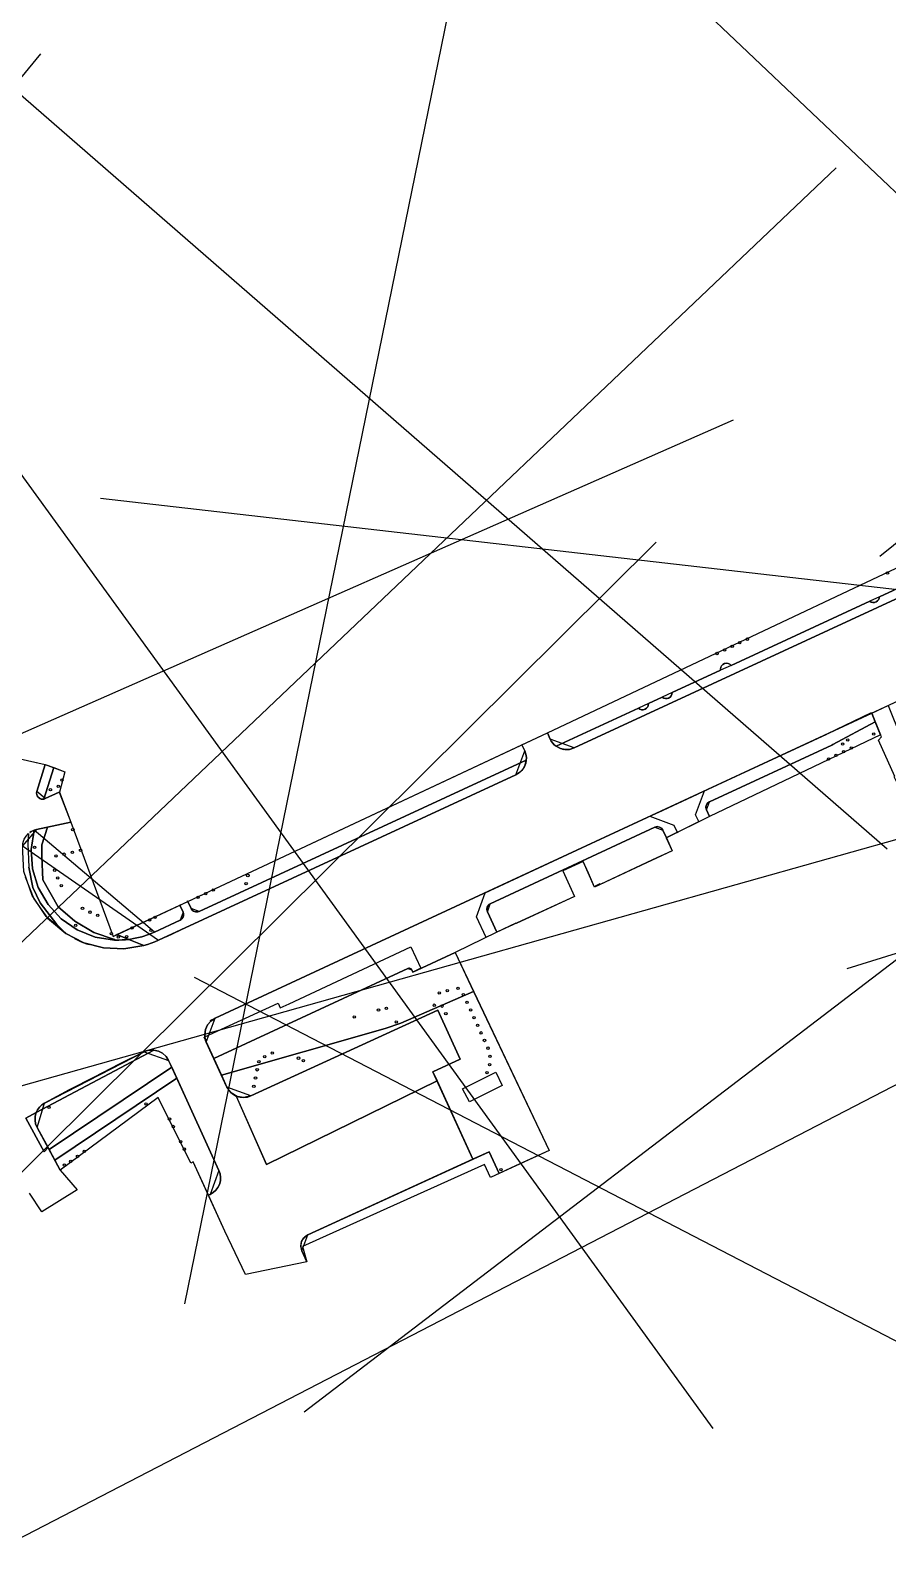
# Model space of a CAD drawing. Header units: metres. Extents: x 13966 to 15478, y -1639 to -430.
# Drawn here: x 14861.3 to 15004.2, y -911.7 to -657.6 of the extents above; entities that cross this region are included whole.
import ezdxf

# ---------------------------------------------------------------- set-up
doc = ezdxf.new("R2010")
doc.units = ezdxf.units.M
for name, color, linetype in [('BOUNDARY', 7, 'Continuous'), ('CURB', 7, 'Continuous'), ('ELECTR_CABLE', 7, 'Continuous'), ('ELECTR_CABLE_COMM', 7, 'Continuous'), ('GAS', 7, 'Continuous'), ('GRASS', 7, 'Continuous'), ('HEAT', 7, 'Continuous'), ('OVERHEAD_POWER_LINE', 7, 'Continuous'), ('ROAD', 7, 'Continuous'), ('SEWER', 7, 'Continuous'), ('SIDEWALK_PATH', 7, 'Continuous')]:
    doc.layers.add(name, color=color, linetype=linetype)

# ---------------------------------------------------------------- blocks, each defined once
blk = doc.blocks.new('ПУЗЫРЕПЛОДНИК_LADY_IN_RED')
blk.add_circle((0, 0), 0.2)
blk = doc.blocks.new('ПУЗЫРЕПЛОДНИК_TINY_WINE_GOLD')
blk.add_circle((0, 0), 0.2)
blk = doc.blocks.new('ЛАПЧАТКА_GOLDFINGER')
blk.add_circle((0, 0), 0.2)
blk = doc.blocks.new('ИВА_БУЛЛАТА')
blk.add_circle((0, 0), 0.2)
blk = doc.blocks.new('СПИРЕЯ_GREFSHEIM')
blk.add_circle((0, 0), 0.2)
blk = doc.blocks.new('КЛЕН_PRINCETON_GOLD')
blk.add_circle((0, 0), 0.2)
blk = doc.blocks.new('КЛЕН_ГИННАЛА')
blk.add_circle((0, 0), 0.2)

msp = doc.modelspace()

# ---------------------------------------------------------------- linework, layer by layer
at = {"layer": 'BOUNDARY'}
for points in [[(14846.28, -775.98), (14863.79, -779.91), (14867.03, -781.11), (14866.13, -784.52), (14868.02, -789.5), (14875.08, -808.56), (14947.51, -774.66), (15036.75, -732.53)], [(15005.48, -781.94), (15002.74, -775.84), (15003.23, -775.31), (15003.06, -774.95), (14974.56, -788.59), (14967.35, -792.14), (14968.3, -794.28), (14955.38, -800.34), (14953.49, -796.08), (14950.11, -797.64), (14952.04, -801.9), (14939.11, -807.88), (14932.11, -811.23), (14947.82, -844.24), (14942.2, -846.81), (14938.01, -848.73), (14937.01, -846.54), (14906.68, -860.25), (14907.41, -862.76), (14897.17, -864.91), (14893.73, -857.7), (14888.43, -846.14), (14888.03, -846.34), (14882.6, -835.38), (14866.28, -847.49), (14869.08, -850.78), (14863.19, -854.44), (14861.17, -851.37)]]:
    msp.add_lwpolyline(points, dxfattribs=at)
at = {"layer": 'CURB'}
for points in [[(15100.79, -676.08), (15104.17, -678.93), (15104.39, -683.31), (15079.48, -709.09), (15055.48, -727.38), (15035.29, -738.39), (15029.34, -741.39), (14951.97, -777.15), (14947.98, -775.69), (14947.51, -774.66)], [(15058.88, -721.92), (15053.33, -726.76), (15052.79, -727.13), (15034.57, -737.08), (15028.71, -740.03), (15002.92, -751.95), (15001.29, -752.7), (14978.15, -763.4), (14976.39, -764.21), (14968.33, -767.94), (14966.67, -768.7), (14964.38, -769.76), (14962.7, -770.54), (14948.98, -776.88)], [(14972.75, -789.43), (14972.23, -788.32), (14973.69, -784.33), (14994.09, -774.86), (14994.18, -774.81), (15001.59, -771.27)], [(15001.59, -771.27), (15003.06, -774.95)], [(14974.56, -788.59), (14974.04, -787.47), (14974.53, -786.15), (14994.93, -776.68), (14995.12, -776.58), (15002.2, -772.81)], [(14868.02, -789.5), (14862.32, -790.76), (14859.98, -793.46), (14882.64, -809.19), (14942.28, -781.63), (14943.74, -777.65), (14943.24, -776.57)], [(14948.98, -776.88), (14949.48, -777.16), (14950.21, -777.39), (14951.3, -777.37), (14951.97, -777.15)], [(14866.1, -784.53), (14863.75, -785.6), (14862.38, -784.4), (14863.79, -779.91)], [(14944, -779.18), (14889.44, -804.4), (14888.11, -803.91), (14887.51, -802.62)], [(14944, -779.18), (14943.91, -779.71), (14943.69, -780.27), (14943.25, -780.91), (14942.68, -781.4), (14942.28, -781.63)], [(14863.55, -785.67), (14865.2, -780.43)], [(14966.01, -787.9), (14972.53, -784.87)], [(14937.29, -808.72), (14935.69, -805.28), (14937.15, -801.29), (14964.6, -788.55), (14968.58, -790.01), (14969.19, -791.32)], [(14886.15, -803.25), (14886.75, -804.54), (14886.26, -805.87), (14882.01, -807.83), (14861.94, -790.87)], [(14939.11, -807.88), (14937.51, -804.44), (14937.99, -803.11), (14965.44, -790.37), (14966.77, -790.85), (14967.38, -792.16)], [(14915.08, -811.54), (14943.07, -798.55)], [(14884.04, -808.55), (14886.27, -807.52)], [(14868.67, -808.92), (14869.79, -809.44), (14870.63, -809.77), (14871.1, -809.92)], [(14907.41, -862.76), (14906.57, -860.94), (14907.56, -858.29), (14935.09, -845.67), (14928.43, -831.13), (14932.97, -829.04), (14929.22, -820.86), (14898.05, -835.15), (14894.08, -833.67), (14890.64, -826.18), (14892.11, -822.21), (14915.08, -811.54)], [(14891.89, -828.92), (14924.23, -813.91), (14924.89, -814.15), (14925.06, -814.51), (14932.11, -811.23)], [(14893.03, -821.78), (14891.2, -822.63)], [(14890.23, -825.27), (14891.89, -828.92)], [(14866.28, -847.49), (14862.43, -840.41), (14863.65, -836.33), (14880.3, -827.8), (14884.35, -829.24), (14892.75, -847.58), (14891.27, -851.56), (14890.96, -851.7)], [(14864.42, -844.06), (14884.86, -830.35)], [(14884.86, -830.35), (14885.7, -832.2)], [(14865.37, -845.83), (14885.7, -832.2)], [(14864.42, -844.06), (14865.37, -845.83)], [(14935.09, -845.67), (14937.83, -844.44), (14939.49, -848.07)]]:
    msp.add_lwpolyline(points, dxfattribs=at)
at = {"layer": 'ELECTR_CABLE'}
for p, q in [((14863, -661.49), (14594.44, -986.12)), ((15203.56, -661.56), (14906.97, -887.83))]:
    msp.add_line(p, q, dxfattribs=at)
at = {"layer": 'ELECTR_CABLE_COMM'}
for p, q in [((15002.98, -745.18), (15277.34, -523.69)), ((15348.24, -705.13), (14997.44, -813.95))]:
    msp.add_line(p, q, dxfattribs=at)
at = {"layer": 'GAS'}
for p, q in [((14995.68, -680.52), (14777.15, -888.04)), ((14978.5, -722.56), (14815.31, -794.32)), ((15235.89, -777.17), (14872.97, -735.6))]:
    msp.add_line(p, q, dxfattribs=at)
at = {"layer": 'GRASS'}
msp.add_lwpolyline([(15028.71, -740.03), (15002.92, -751.95), (15002.87, -752.22), (15002.75, -752.47), (15002.57, -752.67), (15002.34, -752.82), (15002.07, -752.9), (15001.8, -752.91), (15001.53, -752.84), (15001.29, -752.7), (14978.15, -763.4), (14977.92, -763.19), (14977.64, -763.06), (14977.34, -763.03), (14977.04, -763.08), (14976.76, -763.23), (14976.55, -763.45), (14976.42, -763.72), (14976.37, -764.03), (14976.38, -764.12), (14976.39, -764.21), (14968.33, -767.94), (14968.29, -768.22), (14968.17, -768.48), (14967.99, -768.69), (14967.74, -768.85), (14967.47, -768.93), (14967.19, -768.93), (14966.92, -768.86), (14966.67, -768.7), (14964.38, -769.76), (14964.35, -770.06), (14964.24, -770.33), (14964.05, -770.55), (14963.8, -770.72), (14963.51, -770.8), (14963.22, -770.8), (14962.94, -770.71), (14962.7, -770.54), (14948.98, -776.88), (14948.67, -776.63), (14948.4, -776.35), (14948.17, -776.03), (14947.98, -775.69), (14947.51, -774.66), (15036.75, -732.53)], dxfattribs=at)
for points in [[(14974.04, -787.47), (14974, -787.37), (14973.98, -787.27), (14973.96, -787.16), (14973.95, -787.05), (14973.99, -786.77), (14974.11, -786.52), (14974.29, -786.3), (14974.53, -786.15), (14994.93, -776.68), (14995.12, -776.58), (15002.2, -772.81), (15003.06, -774.95), (14974.56, -788.59)], [(14888.11, -803.91), (14887.56, -802.72), (14943.28, -776.64), (14943.74, -777.65), (14943.88, -778.02), (14943.97, -778.4), (14944.01, -778.79), (14944, -779.18), (14889.44, -804.4), (14889.25, -804.46), (14889.06, -804.49), (14888.86, -804.48), (14888.67, -804.43), (14888.5, -804.34), (14888.34, -804.23), (14888.21, -804.08)], [(14863.75, -785.6), (14863.71, -785.63), (14863.66, -785.64), (14863.61, -785.66), (14863.55, -785.67), (14865.2, -780.43), (14867.03, -781.11), (14866.13, -784.51)], [(14863.35, -799.13), (14863.22, -795.24), (14863.22, -793.3), (14864.13, -790.36), (14868.02, -789.5), (14875.08, -808.56), (14875.71, -808.26), (14877.69, -809.06), (14877.14, -809.12), (14876.59, -809.15), (14876.04, -809.17), (14875.49, -809.16), (14875.35, -809.06), (14871.88, -807.89), (14868.7, -806.03), (14865.92, -803.65)], [(14937.51, -804.44), (14937.42, -804.05), (14937.48, -803.67), (14937.67, -803.34), (14937.99, -803.11), (14965.44, -790.37), (14965.83, -790.27), (14966.21, -790.33), (14966.53, -790.53), (14966.77, -790.85), (14967.37, -792.14), (14968.3, -794.28), (14965.03, -795.81), (14956.32, -799.91), (14956.27, -799.82), (14955.46, -800.19), (14955.5, -800.29), (14955.38, -800.34), (14954.35, -798.01), (14953.49, -796.08), (14950.11, -797.64), (14952.04, -801.9), (14942.31, -806.4), (14942.27, -806.33), (14939.09, -807.84)], [(14875.34, -809.16), (14872.12, -808.66), (14869.12, -807.47), (14866.45, -805.64), (14864.24, -803.24), (14862.61, -800.41), (14861.67, -797.32), (14861.44, -794.1), (14861.94, -790.87), (14862.03, -790.83), (14862.13, -790.81), (14862.22, -790.78), (14862.32, -790.76), (14864.13, -790.36), (14863.22, -793.3), (14863.22, -795.24), (14863.35, -799.13), (14865.92, -803.65), (14868.7, -806.03), (14871.88, -807.89), (14875.35, -809.06)], [(14875.71, -808.26), (14886.2, -803.35), (14886.75, -804.54), (14886.81, -804.73), (14886.84, -804.92), (14886.83, -805.12), (14886.78, -805.31), (14886.69, -805.48), (14886.58, -805.64), (14886.43, -805.77), (14886.26, -805.87), (14882.01, -807.83), (14880.97, -808.26), (14879.9, -808.62), (14878.8, -808.88), (14877.69, -809.06)], [(14891.9, -828.92), (14924.23, -813.91), (14924.32, -813.88), (14924.42, -813.86), (14924.52, -813.87), (14924.61, -813.89), (14924.7, -813.94), (14924.78, -813.99), (14924.84, -814.07), (14924.89, -814.15), (14925.06, -814.51), (14932.11, -811.23), (14935.21, -817.75), (14923.08, -823.04), (14920.45, -823.93), (14893.16, -831.67)], [(14894.08, -833.67), (14893.16, -831.67), (14920.45, -823.93), (14923.08, -823.04), (14935.21, -817.75), (14947.82, -844.24), (14939.49, -848.07), (14937.83, -844.44), (14935.09, -845.67), (14928.43, -831.13), (14932.97, -829.04), (14929.22, -820.86), (14898.05, -835.15), (14896.89, -835.42), (14895.76, -835.23), (14894.78, -834.63)], [(14862.43, -840.41), (14862.18, -839.81), (14862.07, -839.18), (14862.09, -838.54), (14862.25, -837.92), (14881.88, -827.5), (14882.66, -827.68), (14883.35, -828.04), (14883.92, -828.57), (14884.35, -829.24), (14884.86, -830.35), (14864.42, -844.06)], [(14881.88, -827.5), (14862.25, -837.92), (14862.49, -837.43), (14862.81, -837), (14863.19, -836.63), (14863.65, -836.33), (14867.78, -834.14), (14871.93, -831.99), (14876.11, -829.87), (14880.3, -827.8), (14880.68, -827.64), (14881.07, -827.54), (14881.47, -827.5)], [(14866.28, -847.49), (14865.37, -845.83), (14885.7, -832.2), (14892.75, -847.58), (14892.94, -848.14), (14893.02, -848.72), (14892.99, -849.3), (14892.84, -849.88), (14892.58, -850.41), (14892.22, -850.87), (14891.78, -851.26), (14891.27, -851.56), (14890.98, -851.69), (14888.43, -846.14), (14888.03, -846.34), (14882.6, -835.38)], [(14934.51, -836.14), (14933.38, -833.96), (14938.9, -831.2), (14940, -833.4)]]:
    msp.add_lwpolyline(points, close=True, dxfattribs=at)
at = {"layer": 'HEAT'}
for p, q in [((14887.08, -869.79), (14942.4, -598.7)), ((14757.53, -961.62), (15048.85, -810.88))]:
    msp.add_line(p, q, dxfattribs=at)
at = {"layer": 'OVERHEAD_POWER_LINE'}
for p, q in [((15004.16, -794), (14731.93, -557.26)), ((14835.67, -871.81), (14965.65, -742.89)), ((14806.01, -848.57), (15141.57, -754.17)), ((14888.63, -815.34), (15171.52, -961.93))]:
    msp.add_line(p, q, dxfattribs=at)
at = {"layer": 'ROAD'}
for points in [[(14860.43, -798.63), (14861.87, -802.3), (14864.16, -805.5), (14867.21, -808.08), (14870.24, -809.62), (14873.5, -810.48), (14876.86, -810.64), (14880.22, -810.08), (14880.84, -809.9), (14881.45, -809.69), (14882.05, -809.45), (14882.64, -809.19), (14942.28, -781.63), (14942.94, -781.21), (14943.47, -780.64), (14943.83, -779.95), (14944, -779.18), (14944.01, -778.79), (14943.97, -778.4), (14943.88, -778.02), (14943.74, -777.65), (14943.28, -776.64), (14947.51, -774.66), (14947.98, -775.69), (14948.17, -776.03), (14948.4, -776.35), (14948.67, -776.63), (14948.98, -776.88), (14949.68, -777.25), (14950.44, -777.42), (14951.21, -777.39), (14951.97, -777.15), (15029.34, -741.39)], [(15007.64, -768.57), (14943.07, -798.55), (14915.08, -811.54), (14892.11, -822.21), (14891.39, -822.67), (14890.84, -823.31), (14890.49, -824.08), (14890.37, -824.93), (14890.37, -825.03), (14890.38, -825.12), (14890.38, -825.22), (14890.4, -825.32), (14890.43, -825.54), (14890.49, -825.76), (14890.56, -825.97), (14890.64, -826.18), (14891.9, -828.92), (14893.16, -831.67), (14894.08, -833.67), (14894.36, -834.15), (14894.72, -834.57), (14895.15, -834.92), (14895.64, -835.19), (14900.7, -846.58), (14929.11, -832.63), (14935.09, -845.67), (14907.56, -858.29), (14907.08, -858.6), (14906.71, -859.03), (14906.47, -859.54), (14906.39, -860.11), (14906.4, -860.32), (14906.44, -860.53), (14906.49, -860.74), (14906.57, -860.94), (14907.41, -862.76), (14897.17, -864.91), (14893.73, -857.7), (14890.98, -851.69), (14891.27, -851.56), (14891.78, -851.26), (14892.22, -850.87), (14892.58, -850.41), (14892.84, -849.88), (14892.99, -849.3), (14893.02, -848.72), (14892.94, -848.14), (14892.75, -847.58), (14885.7, -832.2), (14884.86, -830.35), (14884.35, -829.24), (14883.92, -828.57), (14883.35, -828.04), (14882.66, -827.68), (14881.88, -827.5), (14881.47, -827.5), (14881.07, -827.54), (14880.68, -827.64), (14880.3, -827.8), (14876.11, -829.87), (14871.93, -831.99), (14867.78, -834.14), (14863.65, -836.33), (14863.19, -836.63), (14862.81, -837), (14862.49, -837.43), (14862.25, -837.92), (14860.53, -838.84), (14863.6, -844.46), (14864.24, -843.75), (14864.42, -844.06), (14865.37, -845.83), (14866.28, -847.49), (14869.08, -850.78), (14863.19, -854.44), (14861.17, -851.37)], [(14849.46, -776.69), (14863.79, -779.91), (14862.38, -784.4), (14862.36, -784.47), (14862.35, -784.55), (14862.34, -784.62), (14862.34, -784.7), (14862.36, -784.92), (14862.43, -785.13), (14862.55, -785.32), (14862.71, -785.48), (14862.9, -785.6), (14863.11, -785.67), (14863.33, -785.7), (14863.55, -785.67), (14863.61, -785.66), (14863.66, -785.64), (14863.71, -785.63), (14863.75, -785.6), (14866.1, -784.53), (14868.02, -789.5), (14864.13, -790.36), (14862.32, -790.76), (14862.22, -790.78), (14862.13, -790.81), (14862.03, -790.83), (14861.94, -790.87), (14861.69, -790.97), (14861.45, -791.1), (14861.22, -791.25)]]:
    msp.add_lwpolyline(points, dxfattribs=at)
for points in [[(15002.2, -772.81), (15001.63, -771.36), (15004.35, -770.1), (15004.92, -771.49), (15008.31, -779.86), (15008.4, -780.04), (15008.53, -780.19), (15008.69, -780.32), (15008.87, -780.41), (15009.06, -780.47), (15009.26, -780.48), (15009.46, -780.46), (15009.65, -780.39), (15011.62, -779.49), (15013.72, -784.05), (15007.71, -786.75), (15005.37, -781.99), (15005.48, -781.94), (15002.74, -775.84), (15003.23, -775.31), (15003.06, -774.95)], [(14900.7, -846.58), (14895.67, -835.25), (14896.27, -835.37), (14896.88, -835.42), (14897.48, -835.34), (14898.05, -835.15), (14929.22, -820.86), (14932.97, -829.04), (14928.43, -831.13), (14929.11, -832.63)], [(14863.6, -844.46), (14860.53, -838.84), (14862.25, -837.92), (14862.09, -838.54), (14862.07, -839.18), (14862.18, -839.81), (14862.43, -840.41), (14864.24, -843.75)]]:
    msp.add_lwpolyline(points, close=True, dxfattribs=at)
at = {"layer": 'SEWER'}
for p, q in [((15107.96, -781.8), (14858.69, -545.13)), ((14975.18, -890.53), (14725.55, -546.75))]:
    msp.add_line(p, q, dxfattribs=at)
at = {"layer": 'SIDEWALK_PATH'}
for points in [[(15029.34, -741.39), (14951.97, -777.15), (14951.21, -777.39), (14950.44, -777.42), (14949.68, -777.25), (14948.98, -776.88), (14962.7, -770.54), (14962.94, -770.71), (14963.22, -770.8), (14963.51, -770.8), (14963.8, -770.72), (14964.05, -770.55), (14964.24, -770.33), (14964.35, -770.06), (14964.38, -769.76), (14966.67, -768.7), (14966.92, -768.86), (14967.19, -768.93), (14967.47, -768.93), (14967.74, -768.85), (14967.99, -768.69), (14968.17, -768.48), (14968.29, -768.22), (14968.33, -767.94), (14976.39, -764.21), (14976.38, -764.12), (14976.37, -764.03), (14976.42, -763.72), (14976.55, -763.45), (14976.76, -763.23), (14977.04, -763.08), (14977.34, -763.03), (14977.64, -763.06), (14977.92, -763.19), (14978.15, -763.4), (15001.29, -752.7), (15001.53, -752.84), (15001.8, -752.91), (15002.07, -752.9), (15002.34, -752.82), (15002.57, -752.67), (15002.75, -752.47), (15002.87, -752.22), (15002.92, -751.95), (15028.71, -740.03)], [(14861.22, -791.25), (14861.45, -791.1), (14861.69, -790.97), (14861.94, -790.87), (14861.44, -794.1), (14861.67, -797.32), (14862.61, -800.41), (14864.24, -803.24), (14866.45, -805.64), (14869.12, -807.47), (14872.12, -808.66), (14875.34, -809.16), (14875.49, -809.16), (14876.04, -809.17), (14876.59, -809.15), (14877.14, -809.12), (14877.69, -809.06), (14880.22, -810.08), (14876.86, -810.64), (14873.5, -810.48), (14870.24, -809.62), (14867.21, -808.08), (14865.71, -806.55), (14862.95, -802.95), (14861.71, -800.43), (14861.04, -797)]]:
    msp.add_lwpolyline(points, dxfattribs=at)
for points in [[(14890.64, -826.18), (14890.52, -825.88), (14890.44, -825.57), (14890.39, -825.25), (14890.37, -824.93), (14890.49, -824.08), (14890.84, -823.31), (14891.39, -822.67), (14892.11, -822.21), (14915.08, -811.54), (14943.07, -798.55), (15001.63, -771.36), (15002.2, -772.81), (14995.12, -776.58), (14994.93, -776.68), (14974.53, -786.15), (14974.29, -786.3), (14974.11, -786.52), (14973.99, -786.77), (14973.95, -787.05), (14973.96, -787.16), (14973.98, -787.27), (14974, -787.37), (14974.04, -787.47), (14974.56, -788.59), (14967.37, -792.14), (14966.77, -790.85), (14966.53, -790.53), (14966.21, -790.33), (14965.83, -790.27), (14965.44, -790.37), (14937.99, -803.11), (14937.75, -803.26), (14937.57, -803.48), (14937.46, -803.73), (14937.41, -804.02), (14937.42, -804.12), (14937.44, -804.23), (14937.47, -804.34), (14937.51, -804.44), (14939.11, -807.88), (14932.11, -811.23), (14925.06, -814.51), (14924.89, -814.15), (14924.84, -814.07), (14924.78, -813.99), (14924.7, -813.94), (14924.61, -813.89), (14924.52, -813.87), (14924.42, -813.86), (14924.32, -813.88), (14924.23, -813.91), (14891.9, -828.92)], [(14863.55, -785.67), (14863.29, -785.7), (14863.04, -785.65), (14862.8, -785.54), (14862.6, -785.37), (14862.45, -785.16), (14862.36, -784.91), (14862.34, -784.66), (14862.38, -784.4), (14863.79, -779.91), (14865.2, -780.43)], [(14880.22, -810.08), (14877.69, -809.06), (14878.8, -808.88), (14879.9, -808.62), (14880.97, -808.26), (14882.01, -807.83), (14886.26, -805.87), (14886.43, -805.77), (14886.58, -805.64), (14886.69, -805.48), (14886.78, -805.31), (14886.83, -805.12), (14886.84, -804.92), (14886.81, -804.73), (14886.75, -804.54), (14886.2, -803.35), (14887.56, -802.72), (14888.11, -803.91), (14888.21, -804.08), (14888.34, -804.23), (14888.5, -804.34), (14888.67, -804.43), (14888.86, -804.48), (14889.06, -804.49), (14889.25, -804.46), (14889.44, -804.4), (14944, -779.18), (14943.83, -779.95), (14943.47, -780.64), (14942.94, -781.21), (14942.28, -781.63), (14882.64, -809.19), (14882.05, -809.45), (14881.45, -809.69), (14880.84, -809.9)], [(14867.21, -808.08), (14863.95, -805.27), (14861.59, -801.76), (14860.23, -797.75), (14859.98, -793.46), (14860.08, -792.88), (14860.29, -792.33), (14860.6, -791.84), (14861.01, -791.41), (14860.89, -793.14), (14861.04, -797), (14861.71, -800.43), (14862.95, -802.95), (14865.71, -806.55)], [(14890.64, -826.18), (14890.56, -825.97), (14890.49, -825.76), (14890.43, -825.54), (14890.4, -825.32), (14902.63, -819.69), (14902.96, -820.45), (14904.48, -819.82), (14924.74, -810.29), (14926.43, -813.87), (14925.06, -814.51), (14924.89, -814.15), (14924.84, -814.07), (14924.78, -813.99), (14924.7, -813.94), (14924.61, -813.89), (14924.52, -813.87), (14924.42, -813.86), (14924.32, -813.88), (14924.23, -813.91), (14891.9, -828.92)], [(14865.37, -845.83), (14864.42, -844.06), (14884.86, -830.35), (14885.7, -832.2)], [(14906.57, -860.94), (14906.39, -860.17), (14906.52, -859.41), (14906.92, -858.76), (14907.56, -858.29), (14937.83, -844.44), (14939.49, -848.07), (14938.01, -848.73), (14937.01, -846.54), (14906.68, -860.25), (14907.41, -862.76)]]:
    msp.add_lwpolyline(points, close=True, dxfattribs=at)

# ---------------------------------------------------------------- block references
at = {"layer": 'BUSH'}
for name, p in [('СПИРЕЯ_GREFSHEIM', (15004.23, -747.99)), ('ИВА_БУЛЛАТА', (14979.59, -759.63)), ('СПИРЕЯ_GREFSHEIM', (14980.86, -759.03)), ('ПУЗЫРЕПЛОДНИК_LADY_IN_RED', (14975.79, -761.42)), ('ПУЗЫРЕПЛОДНИК_TINY_WINE_GOLD', (14977.06, -760.82)), ('ЛАПЧАТКА_GOLDFINGER', (14978.33, -760.22)), ('ИВА_БУЛЛАТА', (15001.94, -774.85)), ('ПУЗЫРЕПЛОДНИК_TINY_WINE_GOLD', (14997.61, -775.82)), ('ПУЗЫРЕПЛОДНИК_TINY_WINE_GOLD', (14998.19, -777.17)), ('СПИРЕЯ_GREFSHEIM', (14994.4, -778.99)), ('ИВА_БУЛЛАТА', (14995.66, -778.38)), ('ЛАПЧАТКА_GOLDFINGER', (14996.92, -777.78)), ('ЛАПЧАТКА_GOLDFINGER', (14866.55, -782.52)), ('СПИРЕЯ_GREFSHEIM', (14864.65, -784.09)), ('ИВА_БУЛЛАТА', (14865.94, -783.54)), ('ПУЗЫРЕПЛОДНИК_LADY_IN_RED', (14868.38, -790.77)), ('ЛАПЧАТКА_GOLDFINGER', (14862, -793.74)), ('ПУЗЫРЕПЛОДНИК_LADY_IN_RED', (14865.57, -795.16)), ('СПИРЕЯ_GREFSHEIM', (14866.93, -794.86)), ('ИВА_БУЛЛАТА', (14868.3, -794.56)), ('ЛАПЧАТКА_GOLDFINGER', (14869.66, -794.22)), ('ПУЗЫРЕПЛОДНИК_TINY_WINE_GOLD', (14865.36, -797.52)), ('ЛАПЧАТКА_GOLDFINGER', (14865.87, -798.82)), ('ИВА_БУЛЛАТА', (14866.44, -800.09)), ('ИВА_БУЛЛАТА', (14897.28, -799.78)), ('ЛАПЧАТКА_GOLDFINGER', (14897.56, -798.41)), ('ПУЗЫРЕПЛОДНИК_LADY_IN_RED', (14889.26, -802.03)), ('ПУЗЫРЕПЛОДНИК_TINY_WINE_GOLD', (14890.53, -801.44)), ('ЛАПЧАТКА_GOLDFINGER', (14891.8, -800.84)), ('ПУЗЫРЕПЛОДНИК_TINY_WINE_GOLD', (14869.99, -803.89)), ('ЛАПЧАТКА_GOLDFINGER', (14871.24, -804.52)), ('ИВА_БУЛЛАТА', (14872.53, -805.05)), ('ПУЗЫРЕПЛОДНИК_TINY_WINE_GOLD', (14882.08, -805.4)), ('ИВА_БУЛЛАТА', (14868.87, -806.7)), ('СПИРЕЯ_GREFSHEIM', (14874.8, -808.09)), ('ПУЗЫРЕПЛОДНИК_LADY_IN_RED', (14878.27, -807.18)), ('ИВА_БУЛЛАТА', (14881.4, -807.54)), ('ПУЗЫРЕПЛОДНИК_TINY_WINE_GOLD', (14875.95, -808.67)), ('ПУЗЫРЕПЛОДНИК_LADY_IN_RED', (14877.35, -808.59)), ('СПИРЕЯ_GREFSHEIM', (14929.48, -817.99)), ('ПУЗЫРЕПЛОДНИК_LADY_IN_RED', (14930.83, -817.61)), ('ПУЗЫРЕПЛОДНИК_TINY_WINE_GOLD', (14932.62, -817.2)), ('ЛАПЧАТКА_GOLDFINGER', (14933.5, -818.28)), ('СПИРЕЯ_GREFSHEIM', (14919.35, -820.84)), ('ПУЗЫРЕПЛОДНИК_LADY_IN_RED', (14920.66, -820.56)), ('ИВА_БУЛЛАТА', (14928.66, -820.02)), ('ЛАПЧАТКА_GOLDFINGER', (14929.95, -820.18)), ('ИВА_БУЛЛАТА', (14934.12, -819.54)), ('СПИРЕЯ_GREFSHEIM', (14934.7, -820.81)), ('ИВА_БУЛЛАТА', (14915.31, -821.98)), ('ПУЗЫРЕПЛОДНИК_TINY_WINE_GOLD', (14922.31, -822.82)), ('ПУЗЫРЕПЛОДНИК_TINY_WINE_GOLD', (14930.58, -821.42)), ('ПУЗЫРЕПЛОДНИК_LADY_IN_RED', (14935.28, -822.09)), ('ПУЗЫРЕПЛОДНИК_TINY_WINE_GOLD', (14935.87, -823.36)), ('ЛАПЧАТКА_GOLDFINGER', (14936.45, -824.63)), ('ИВА_БУЛЛАТА', (14937.03, -825.9)), ('ПУЗЫРЕПЛОДНИК_TINY_WINE_GOLD', (14900.37, -828.59)), ('ЛАПЧАТКА_GOLDFINGER', (14901.64, -828)), ('СПИРЕЯ_GREFSHEIM', (14937.61, -827.18)), ('ПУЗЫРЕПЛОДНИК_LADY_IN_RED', (14937.94, -828.53)), ('СПИРЕЯ_GREFSHEIM', (14899.12, -830.79)), ('ПУЗЫРЕПЛОДНИК_LADY_IN_RED', (14899.4, -829.41)), ('ПУЗЫРЕПЛОДНИК_TINY_WINE_GOLD', (14906.82, -829.27)), ('ПУЗЫРЕПЛОДНИК_TINY_WINE_GOLD', (14937.89, -829.93)), ('ЛАПЧАТКА_GOLDFINGER', (14898.56, -833.53)), ('ИВА_БУЛЛАТА', (14898.84, -832.16)), ('ЛАПЧАТКА_GOLDFINGER', (14937.46, -831.25)), ('ПУЗЫРЕПЛОДНИК_LADY_IN_RED', (14864.41, -837.06)), ('ЛАПЧАТКА_GOLDFINGER', (14884.5, -838.99)), ('ПУЗЫРЕПЛОДНИК_TINY_WINE_GOLD', (14885.12, -840.24)), ('ПУЗЫРЕПЛОДНИК_LADY_IN_RED', (14886.36, -842.75)), ('ПУЗЫРЕПЛОДНИК_LADY_IN_RED', (14868.04, -846.06)), ('СПИРЕЯ_GREFSHEIM', (14869.16, -845.23)), ('ИВА_БУЛЛАТА', (14870.29, -844.39)), ('СПИРЕЯ_GREFSHEIM', (14886.98, -844.01)), ('ПУЗЫРЕПЛОДНИК_TINY_WINE_GOLD', (14866.97, -846.66)), ('ПУЗЫРЕПЛОДНИК_TINY_WINE_GOLD', (14939.78, -847.41))]:
    msp.add_blockref(name, p, dxfattribs=at)
at = {"layer": 'TREE'}
for name, p in [('КЛЕН_PRINCETON_GOLD', (14996.74, -776.51)), ('КЛЕН_PRINCETON_GOLD', (14881.17, -805.82)), ('КЛЕН_ГИННАЛА', (14906.01, -828.85)), ('КЛЕН_PRINCETON_GOLD', (14880.59, -836.47))]:
    msp.add_blockref(name, p, dxfattribs=at)

doc.saveas('drawing.dxf')
